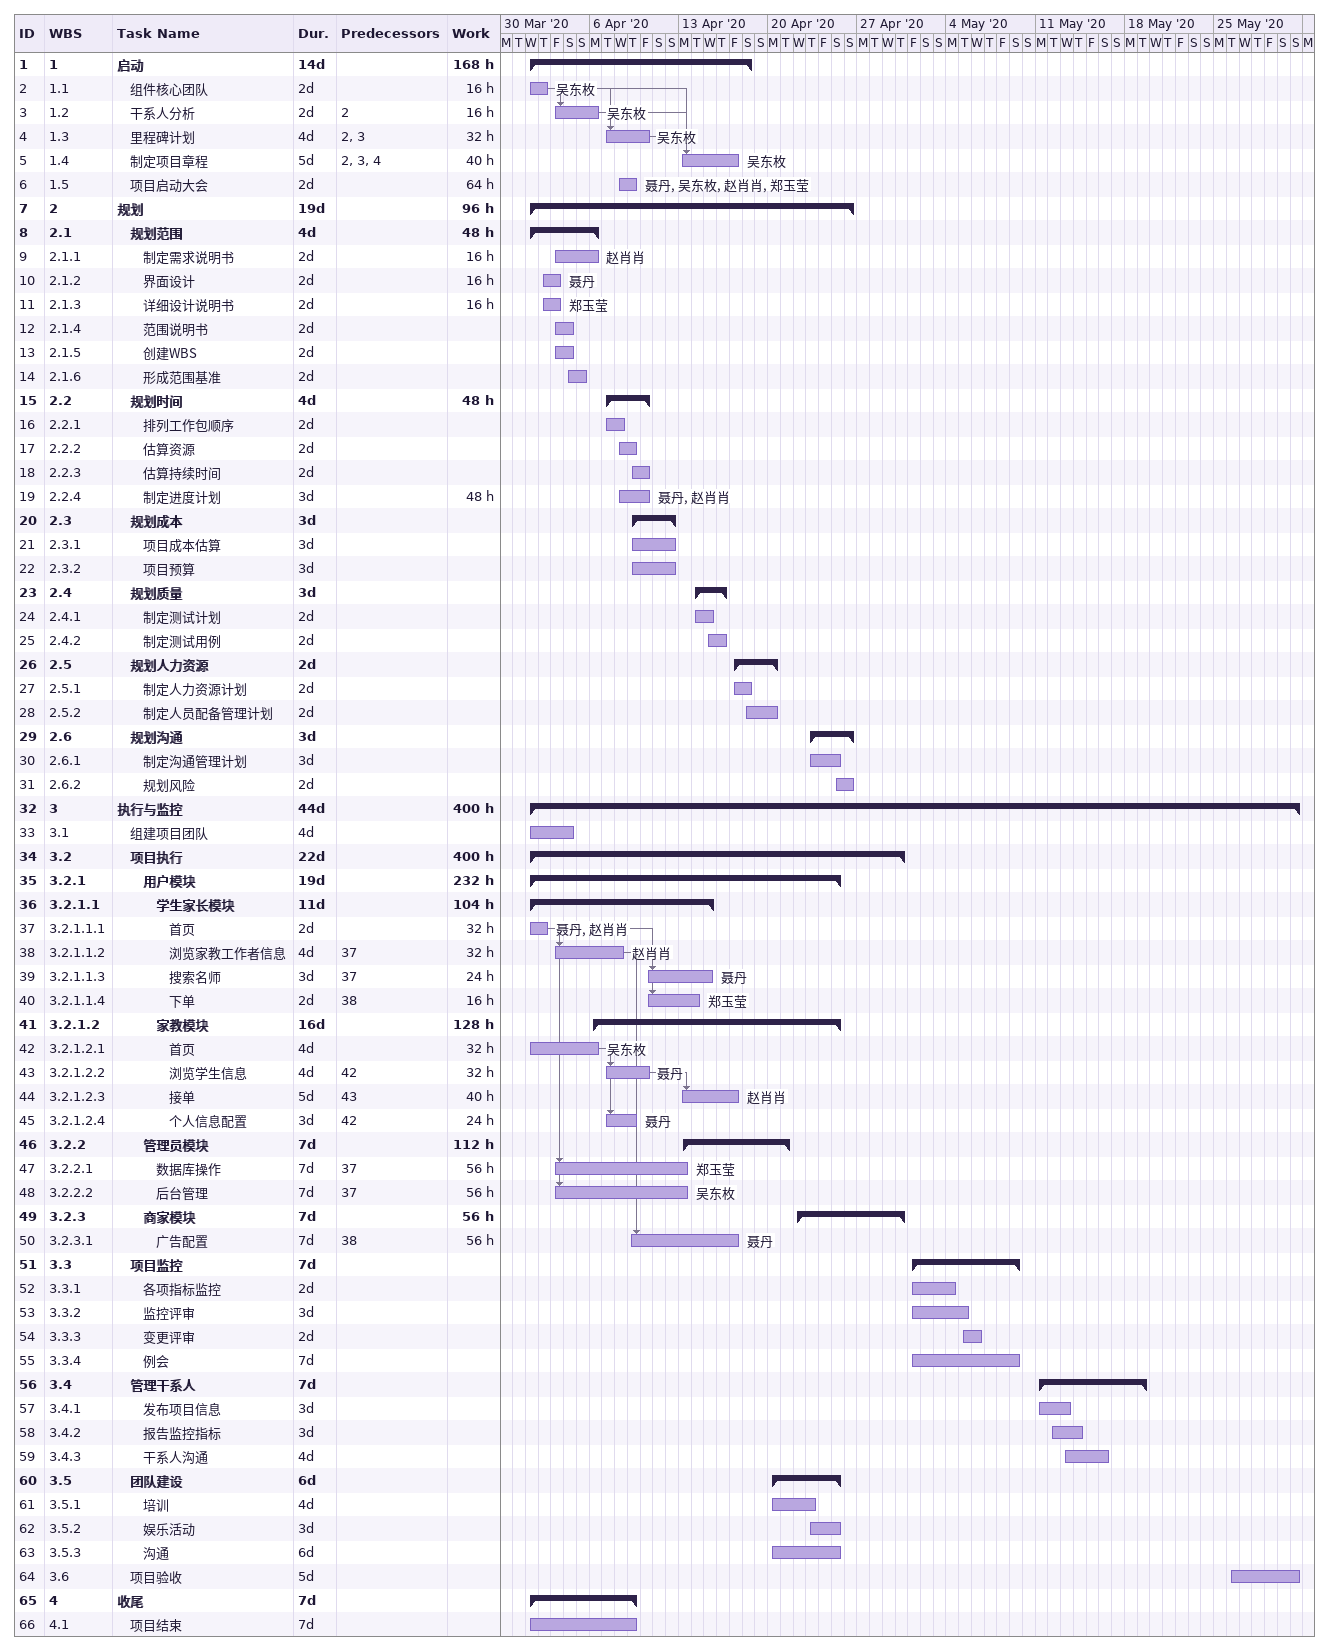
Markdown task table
| ID | WBS | Task | Duration | Start | Finish | Predecessors | Resources | Work (h) |
|---|---|---|---|---|---|---|---|---|
| 1 | 1 | **启动** | 14d | 2020-04-01 | 2020-04-18 |  |  | 168 |
| 2 | 1.1 | 组件核心团队 | 2d | 2020-04-01 | 2020-04-02 |  | 吴东枚 | 16 |
| 3 | 1.2 | 干系人分析 | 2d | 2020-04-03 | 2020-04-06 | 2 | 吴东枚 | 16 |
| 4 | 1.3 | 里程碑计划 | 4d | 2020-04-07 | 2020-04-10 | 2, 3 | 吴东枚 | 32 |
| 5 | 1.4 | 制定项目章程 | 5d | 2020-04-13 | 2020-04-17 | 2, 3, 4 | 吴东枚 | 40 |
| 6 | 1.5 | 项目启动大会 | 2d | 2020-04-08 | 2020-04-09 |  | 聂丹, 吴东枚, 赵肖肖, 郑玉莹 | 64 |
| 7 | 2 | **规划** | 19d | 2020-04-01 | 2020-04-26 |  |  | 96 |
| 8 | 2.1 | **规划范围** | 4d | 2020-04-01 | 2020-04-06 |  |  | 48 |
| 9 | 2.1.1 | 制定需求说明书 | 2d | 2020-04-03 | 2020-04-06 |  | 赵肖肖 | 16 |
| 10 | 2.1.2 | 界面设计 | 2d | 2020-04-02 | 2020-04-03 |  | 聂丹 | 16 |
| 11 | 2.1.3 | 详细设计说明书 | 2d | 2020-04-02 | 2020-04-03 |  | 郑玉莹 | 16 |
| 12 | 2.1.4 | 范围说明书 | 2d | 2020-04-03 | 2020-04-04 |  |  |  |
| 13 | 2.1.5 | 创建WBS | 2d | 2020-04-03 | 2020-04-04 |  |  |  |
| 14 | 2.1.6 | 形成范围基准 | 2d | 2020-04-04 | 2020-04-05 |  |  |  |
| 15 | 2.2 | **规划时间** | 4d | 2020-04-07 | 2020-04-10 |  |  | 48 |
| 16 | 2.2.1 | 排列工作包顺序 | 2d | 2020-04-07 | 2020-04-08 |  |  |  |
| 17 | 2.2.2 | 估算资源 | 2d | 2020-04-08 | 2020-04-09 |  |  |  |
| 18 | 2.2.3 | 估算持续时间 | 2d | 2020-04-09 | 2020-04-10 |  |  |  |
| 19 | 2.2.4 | 制定进度计划 | 3d | 2020-04-08 | 2020-04-10 |  | 聂丹, 赵肖肖 | 48 |
| 20 | 2.3 | **规划成本** | 3d | 2020-04-09 | 2020-04-12 |  |  |  |
| 21 | 2.3.1 | 项目成本估算 | 3d | 2020-04-09 | 2020-04-12 |  |  |  |
| 22 | 2.3.2 | 项目预算 | 3d | 2020-04-09 | 2020-04-12 |  |  |  |
| 23 | 2.4 | **规划质量** | 3d | 2020-04-14 | 2020-04-16 |  |  |  |
| 24 | 2.4.1 | 制定测试计划 | 2d | 2020-04-14 | 2020-04-15 |  |  |  |
| 25 | 2.4.2 | 制定测试用例 | 2d | 2020-04-15 | 2020-04-16 |  |  |  |
| 26 | 2.5 | **规划人力资源** | 2d | 2020-04-17 | 2020-04-20 |  |  |  |
| 27 | 2.5.1 | 制定人力资源计划 | 2d | 2020-04-17 | 2020-04-18 |  |  |  |
| 28 | 2.5.2 | 制定人员配备管理计划 | 2d | 2020-04-18 | 2020-04-20 |  |  |  |
| 29 | 2.6 | **规划沟通** | 3d | 2020-04-23 | 2020-04-26 |  |  |  |
| 30 | 2.6.1 | 制定沟通管理计划 | 3d | 2020-04-23 | 2020-04-25 |  |  |  |
| 31 | 2.6.2 | 规划风险 | 2d | 2020-04-25 | 2020-04-26 |  |  |  |
| 32 | 3 | **执行与监控** | 44d | 2020-04-01 | 2020-05-31 |  |  | 400 |
| 33 | 3.1 | 组建项目团队 | 4d | 2020-04-01 | 2020-04-04 |  |  |  |
| 34 | 3.2 | **项目执行** | 22d | 2020-04-01 | 2020-04-30 |  |  | 400 |
| 35 | 3.2.1 | **用户模块** | 19d | 2020-04-01 | 2020-04-25 |  |  | 232 |
| 36 | 3.2.1.1 | **学生家长模块** | 11d | 2020-04-01 | 2020-04-15 |  |  | 104 |
| 37 | 3.2.1.1.1 | 首页 | 2d | 2020-04-01 | 2020-04-02 |  | 聂丹, 赵肖肖 | 32 |
| 38 | 3.2.1.1.2 | 浏览家教工作者信息 | 4d | 2020-04-03 | 2020-04-08 | 37 | 赵肖肖 | 32 |
| 39 | 3.2.1.1.3 | 搜索名师 | 3d | 2020-04-10 | 2020-04-15 | 37 | 聂丹 | 24 |
| 40 | 3.2.1.1.4 | 下单 | 2d | 2020-04-10 | 2020-04-14 | 38 | 郑玉莹 | 16 |
| 41 | 3.2.1.2 | **家教模块** | 16d | 2020-04-06 | 2020-04-25 |  |  | 128 |
| 42 | 3.2.1.2.1 | 首页 | 4d | 2020-04-01 | 2020-04-06 |  | 吴东枚 | 32 |
| 43 | 3.2.1.2.2 | 浏览学生信息 | 4d | 2020-04-07 | 2020-04-10 | 42 | 聂丹 | 32 |
| 44 | 3.2.1.2.3 | 接单 | 5d | 2020-04-13 | 2020-04-17 | 43 | 赵肖肖 | 40 |
| 45 | 3.2.1.2.4 | 个人信息配置 | 3d | 2020-04-07 | 2020-04-09 | 42 | 聂丹 | 24 |
| 46 | 3.2.2 | **管理员模块** | 7d | 2020-04-13 | 2020-04-21 |  |  | 112 |
| 47 | 3.2.2.1 | 数据库操作 | 7d | 2020-04-03 | 2020-04-13 | 37 | 郑玉莹 | 56 |
| 48 | 3.2.2.2 | 后台管理 | 7d | 2020-04-03 | 2020-04-13 | 37 | 吴东枚 | 56 |
| 49 | 3.2.3 | **商家模块** | 7d | 2020-04-22 | 2020-04-30 |  |  | 56 |
| 50 | 3.2.3.1 | 广告配置 | 7d | 2020-04-09 | 2020-04-17 | 38 | 聂丹 | 56 |
| 51 | 3.3 | **项目监控** | 7d | 2020-05-01 | 2020-05-09 |  |  |  |
| 52 | 3.3.1 | 各项指标监控 | 2d | 2020-05-01 | 2020-05-04 |  |  |  |
| 53 | 3.3.2 | 监控评审 | 3d | 2020-05-01 | 2020-05-05 |  |  |  |
| 54 | 3.3.3 | 变更评审 | 2d | 2020-05-05 | 2020-05-06 |  |  |  |
| 55 | 3.3.4 | 例会 | 7d | 2020-05-01 | 2020-05-09 |  |  |  |
| 56 | 3.4 | **管理干系人** | 7d | 2020-05-11 | 2020-05-19 |  |  |  |
| 57 | 3.4.1 | 发布项目信息 | 3d | 2020-05-11 | 2020-05-13 |  |  |  |
| 58 | 3.4.2 | 报告监控指标 | 3d | 2020-05-12 | 2020-05-14 |  |  |  |
| 59 | 3.4.3 | 干系人沟通 | 4d | 2020-05-13 | 2020-05-16 |  |  |  |
| 60 | 3.5 | **团队建设** | 6d | 2020-04-20 | 2020-04-25 |  |  |  |
| 61 | 3.5.1 | 培训 | 4d | 2020-04-20 | 2020-04-23 |  |  |  |
| 62 | 3.5.2 | 娱乐活动 | 3d | 2020-04-23 | 2020-04-25 |  |  |  |
| 63 | 3.5.3 | 沟通 | 6d | 2020-04-20 | 2020-04-25 |  |  |  |
| 64 | 3.6 | 项目验收 | 5d | 2020-05-26 | 2020-05-31 |  |  |  |
| 65 | 4 | **收尾** | 7d | 2020-04-01 | 2020-04-09 |  |  |  |
| 66 | 4.1 | 项目结束 | 7d | 2020-04-01 | 2020-04-09 |  |  |  |
